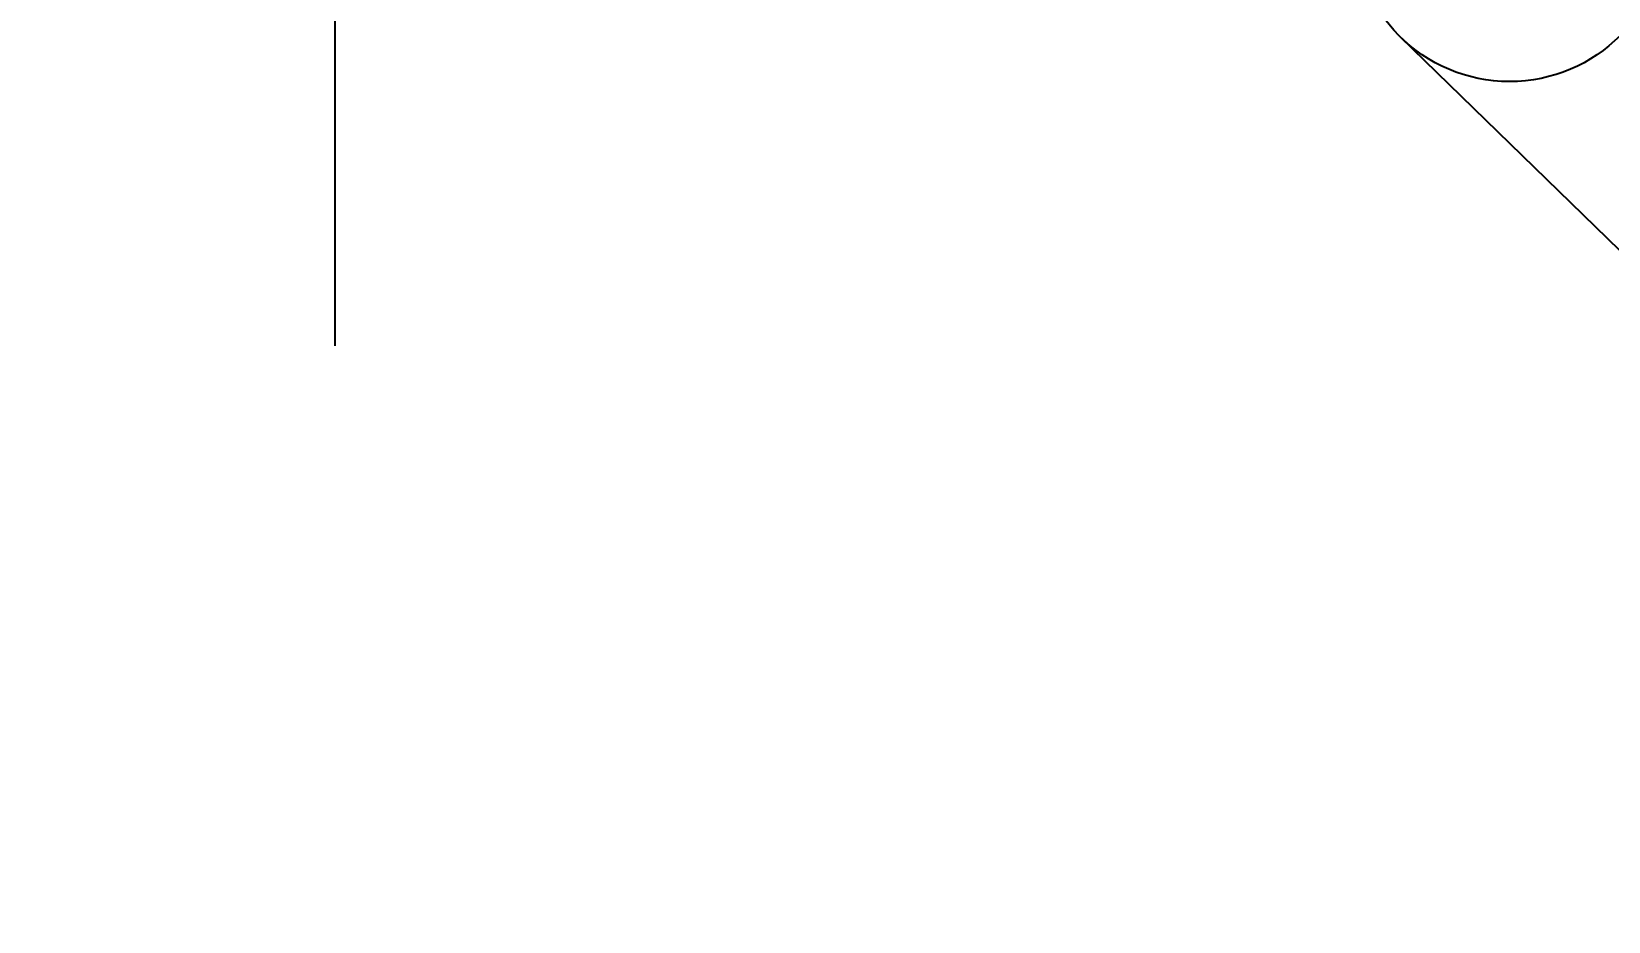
# Model space of a CAD drawing. Header units: millimetres. Extents: x 23075 to 24509, y -21593 to -20579.
# Drawn here: x 23803.21 to 23813.31, y -20857.53 to -20851.84 of the extents above; entities that cross this region are included whole.
import ezdxf

# ---------------------------------------------------------------- set-up
doc = ezdxf.new("R2010")
doc.units = ezdxf.units.MM
doc.header["$LTSCALE"] = 8
doc.linetypes.add('CENTER', pattern=[2, 1.25, -0.25, 0.25, -0.25])
doc.layers.get('DEFPOINTS').update_dxf_attribs({"color": 6})
doc.layers.add('Cav-cor', color=30, linetype='Continuous')
doc.layers.add('CL', color=1, linetype='Continuous')
doc.layers.add('dim', color=3, linetype='Continuous', lineweight=15)
doc.styles.get("Standard").update_dxf_attribs({"font": 'txt.shx', "width": 0.8, "bigfont": 'chineset.shx'})
doc.dimstyles.new('ISO-25', dxfattribs={"dimtxt": 5, "dimasz": 4, "dimexe": 0.3, "dimexo": 0.3, "dimtad": 0, "dimzin": 1, "dimdsep": 46, "dimtxsty": 'Standard', "dimcen": 0, "dimclrd": 3, "dimclre": 3, "dimclrt": 3, "dimazin": 0, "dimtfac": 1, "dimtofl": 0, "dimtmove": 0, "dimatfit": 0, "dimfxl": 0, "dimarcsym": 0})

# ---------------------------------------------------------------- blocks, each defined once
blk = doc.blocks.new('*D28255')
at = {"layer": 'DEFPOINTS', "color": 0}
for p in [(23757.15648846595, -20844.88509568168), (23853.68200618255, -20996.88509568169), (23904.15648846595, -20996.88509568169)]:
    blk.add_point(p, dxfattribs=at)
at = {"layer": 'dim', "color": 3, "lineweight": -2}
for p, q in [((23757.45648846595, -20844.88509568168), (23904.45648846595, -20844.88509568168)), ((23904.15648846595, -20848.88509568168), (23904.15648846595, -20911.59342901501)), ((23904.15648846595, -20992.88509568169), (23904.15648846595, -20930.17676234835)), ((23853.98200618255, -20996.88509568169), (23904.45648846595, -20996.88509568169))]:
    blk.add_line(p, q, dxfattribs=at)
at = {"layer": 'dim', "color": 3}
for points in [[(23904.82315513262, -20848.88509568168), (23903.48982179928, -20848.88509568168), (23904.15648846595, -20844.88509568168)], [(23903.48982179928, -20992.88509568169), (23904.82315513262, -20992.88509568169), (23904.15648846595, -20996.88509568169)]]:
    blk.add_solid(points, dxfattribs=at)
at = {"layer": 'dim', "color": 3, "insert": (23904.15648846595, -20920.88509568168), "char_height": 5, "attachment_point": 5, "rotation": 90}
blk.add_mtext('152.00', dxfattribs=at)

msp = doc.modelspace()

# ---------------------------------------------------------------- linework, layer by layer
at = {"layer": 'Cav-cor', "color": 241}
msp.add_line((23820.15648846595, -20859.83461223629), (23811.97608085785, -20851.87673503269), dxfattribs=at)
msp.add_circle((23812.67337107465, -20851.15994611419), 1, dxfattribs=at)
at = {"layer": 'CL', "color": 6, "linetype": 'CENTER', "ltscale": 0.5}
msp.add_line((23805.15648846596, -20853.85137548692), (23805.15648846596, -20843.91881587645), dxfattribs=at)

# ---------------------------------------------------------------- dimensions: what is measured, and where the dimension line sits
at = {"layer": 'dim'}
dim = msp.add_linear_dim(base=(23904.15648846595, -20996.88509568169), p1=(23757.15648846595, -20844.88509568168), p2=(23853.68200618255, -20996.88509568169), angle=90, dimstyle='ISO-25', dxfattribs=at)
dim.commit()
dim.dimension.update_dxf_attribs({"geometry": '*D28255', "text_midpoint": (23904.15648846595, -20920.88509568168)})

doc.saveas('drawing.dxf')
